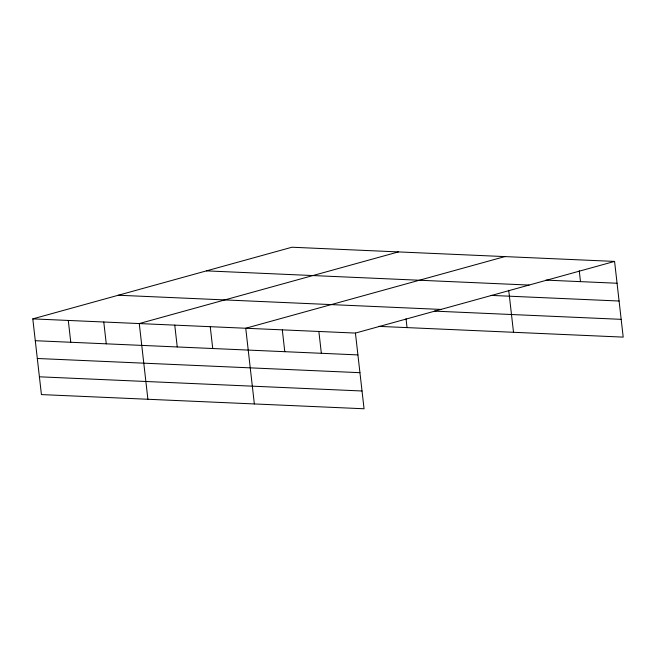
<?xml version="1.0" encoding="UTF-8"?>
<svg xmlns="http://www.w3.org/2000/svg" width="656" height="656" viewBox="0 0 656 656"><rect width="100%" height="100%" fill="white"/><g stroke="black" fill="none" stroke-linecap="round" stroke-linejoin="round"><path stroke-width="0.98" d="M32.8 318.882L355.429 333.076L364.055 408.77L41.426 394.584L32.8 318.882L291.945 247.23L614.574 261.416L623.2 337.118L378.651 326.36M398.413 251.912L139.269 323.564L147.895 399.266M504.882 256.594L245.738 328.246L254.356 403.948M355.429 333.076L614.574 261.416M545.964 280.12L617.058 283.244M206.427 270.871L529.056 285.065M491.139 295.397L619.084 301.022M118.318 295.233L440.947 309.427M434.42 311.124L621.175 319.341M35.285 340.71L357.914 354.904M37.31 358.488L359.939 372.682M39.401 376.806L362.03 390.992M579.256 270.723L580.494 281.637M508.72 290.272L513.509 332.297M406.031 318.718L407.04 327.606M318.865 331.46L321.35 353.297M282.301 329.853L284.786 351.69M210.248 326.688L212.733 348.516M174.758 325.13L177.243 346.958M103.779 322.006L106.264 343.834M68.29 320.44L70.774 342.276"/></g></svg>
